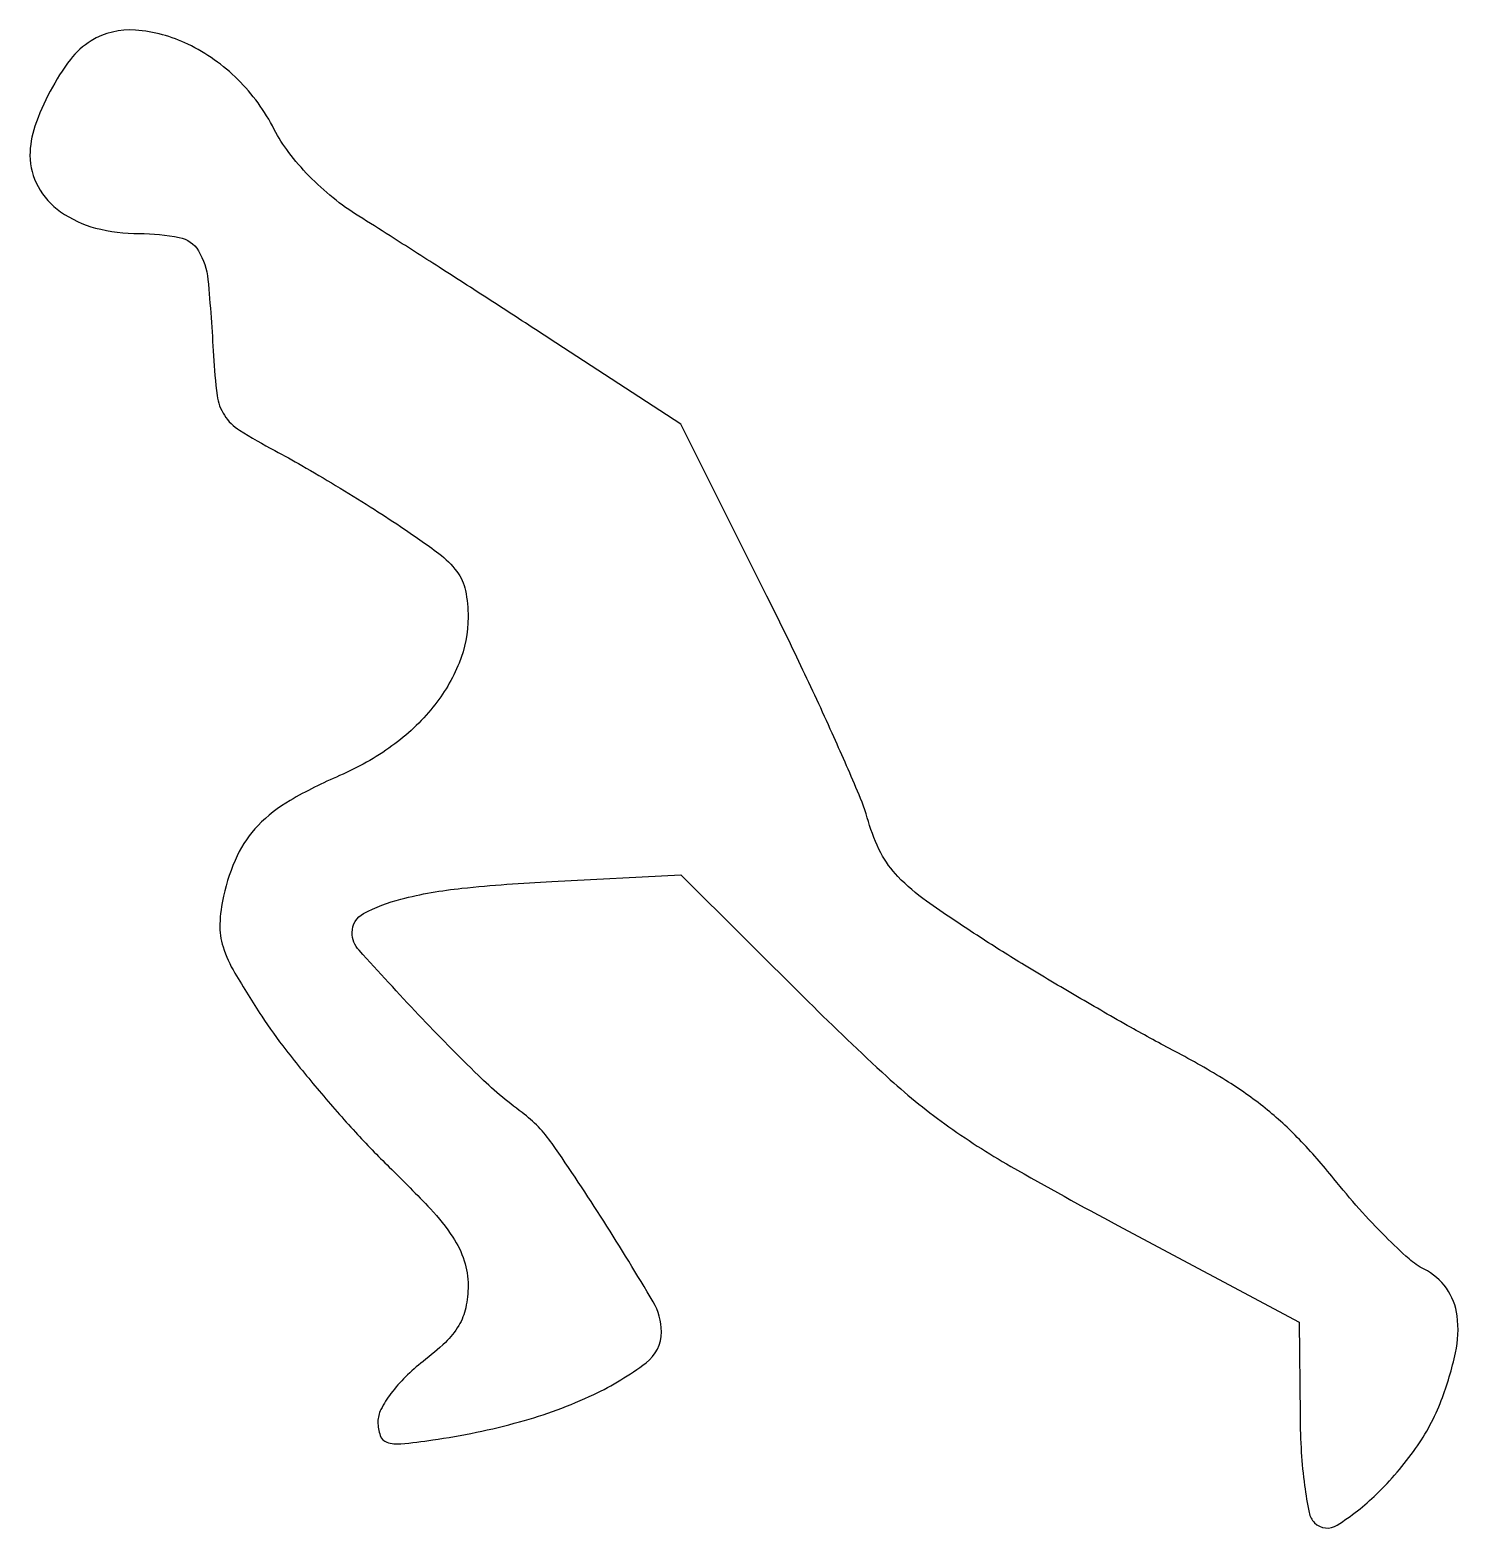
# Model space of a CAD drawing. Extents: x 0 to 111, y 1 to 117.
import ezdxf

# ---------------------------------------------------------------- set-up
doc = ezdxf.new("R2010")
doc.units = 0

msp = doc.modelspace()

# ---------------------------------------------------------------- linework, layer by layer
msp.add_lwpolyline([(4.749978, 115.961064, 0.094686), (3.141316, 114.510953, 0.039687), (1.563563, 112.044266, 0.039714), (0.37958, 109.32261, 0.082925), (0, 107.04966, 0.128349), (0.627731, 104.64454, 0.110592), (2.375805, 102.694717, 0.092174), (5.094186, 101.428929, 0.063072), (8.480948, 101, -0.048564), (11.587522, 100.69755, -0.210839), (13.069807, 99.662227, -0.113582), (13.807489, 97.431093, -0.010192), (14.238687, 91.513587, 0.019684), (14.522292, 88.430204, 0.111146), (15.089019, 86.889464, 0.109321), (16.265248, 85.727799, 0.018757), (19, 84.147859, -0.009489), (21.098099, 82.987045, -0.004689), (23.720312, 81.437566, -0.004651), (26.411792, 79.778565, -0.006779), (28.75, 78.262494, -0.013407), (31.729962, 76.154749, -0.072023), (33.130556, 74.751844, -0.109394), (33.787131, 73.292791, -0.051278), (34, 71.222613, -0.096979), (33.302273, 67.659152, -0.073717), (31.27253, 64.225517, -0.066359), (28.092243, 61.219532, -0.054667), (24.027116, 58.916319, 0.029038), (20.188348, 56.993719, 0.070461), (17.696258, 55.047318, 0.082957), (16.083529, 52.69759, 0.053587), (15.015169, 49.567256, 0.047409), (14.737659, 47.395264, 0.08534), (14.983862, 45.621682, 0.056709), (15.896276, 43.586745, 0.01166), (17.983163, 40.244143, 0.020069), (19.864697, 37.617325, 0.009955), (22.447379, 34.434038, 0.009863), (25.25982, 31.235429, 0.014254), (27.879173, 28.531303, -0.010527), (31.078892, 25.276912, -0.042217), (32.814398, 23.093012, -0.069093), (33.697483, 21.260859, -0.07795), (34, 19.332195, -0.052808), (33.817642, 17.610403, -0.081274), (33.272539, 16.218349, -0.068429), (32.234278, 14.913378, -0.027628), (30.5, 13.432202, 0.032458), (29.143648, 12.250972, 0.03701), (28.014608, 10.951729, 0.040447), (27.236448, 9.712153, 0.120512), (27, 8.745387, 0.082886), (27.178131, 7.678209, 0.234442), (27.700601, 7.161925, 0.104484), (28.77509, 7.042529, 0.01149), (31.25, 7.342276, 0.030862), (37.99764, 8.746731, 0.043733), (43.746602, 10.873479, 0.051625), (47.805717, 13.333704, 0.235168), (48.997989, 15.735302, 0.133993), (48.360236, 18.061924, 0.007994), (44.519472, 24.327405, 0.010353), (40.517381, 30.348562, 0.081241), (38.187269, 32.754196, -0.033233), (34.797531, 35.64229, -0.010654), (30.155611, 40.359185, -0.004767), (25.534523, 45.354054, -0.186367), (25, 46.738305, -0.277751), (25.885186, 48.208863, -0.059245), (28.788417, 49.330769, -0.037312), (33.517846, 50.170945, -0.0126), (40.5, 50.702785), (50.5, 51.211472), (60.41665, 41.355736, 0.010063), (66.490335, 35.557596, 0.028961), (71.002646, 31.877495, 0.026658), (76.1103, 28.58232, 0.007497), (84.41665, 23.994178), (98.5, 16.488356), (98.555399, 9.238779, 0.013593), (98.654861, 6.384024, 0.01816), (98.909377, 3.803912, 0.015518), (99.259826, 1.708042, 0.148244), (99.682636, 0.917364, 0.351908), (101.434925, 0.726225, 0.049985), (104.48559, 3.133135, 0.04696), (107.527315, 6.678609, 0.062685), (109.521579, 10.417333, 0.037358), (110.623244, 14.107359, 0.086534), (110.746526, 16.98546, 0.121562), (109.914889, 19.118419, 0.124681), (108.192632, 20.595783, -0.067591), (107.012765, 21.395898, -0.013854), (105.180931, 23.132047, -0.014349), (103.150784, 25.286041, -0.013048), (101.180166, 27.620815, 0.022513), (98.502974, 30.673615, 0.03245), (95.853239, 33.097732, 0.030658), (92.798401, 35.254657, 0.01739), (88.865112, 37.5, -0.007292), (85.409585, 39.381135, -0.004161), (81.287924, 41.748861, -0.004155), (77.179133, 44.200972, -0.006873), (73.756748, 46.347185, -0.010206), (69.575333, 49.172821, -0.047028), (67.358469, 51.07316, -0.072712), (66.026003, 52.927922, -0.049379), (65.062175, 55.347185, 0.030637), (64.217923, 57.720994, 0.004982), (62.25425, 62.203166, 0.005476), (59.829335, 67.437492, 0.004797), (57.183004, 72.855081), (50.5, 86.210161), (40.298733, 92.855081, 0.000819), (36.057355, 95.607953, 0.000786), (31.74925, 98.38452, 0.000778), (27.942519, 100.821133, 0.002847), (25.519295, 102.34754, -0.031454), (23.515805, 103.775775, -0.029075), (21.650973, 105.479675, -0.03019), (20.078439, 107.301942, -0.044995), (18.9577, 109.082915, 0.079652), (16.126351, 112.960384, 0.082753), (12.258297, 115.698457, 0.09487), (8.18842, 116.788473, 0.155565)], format="xyb", close=True)

doc.saveas('drawing.dxf')
